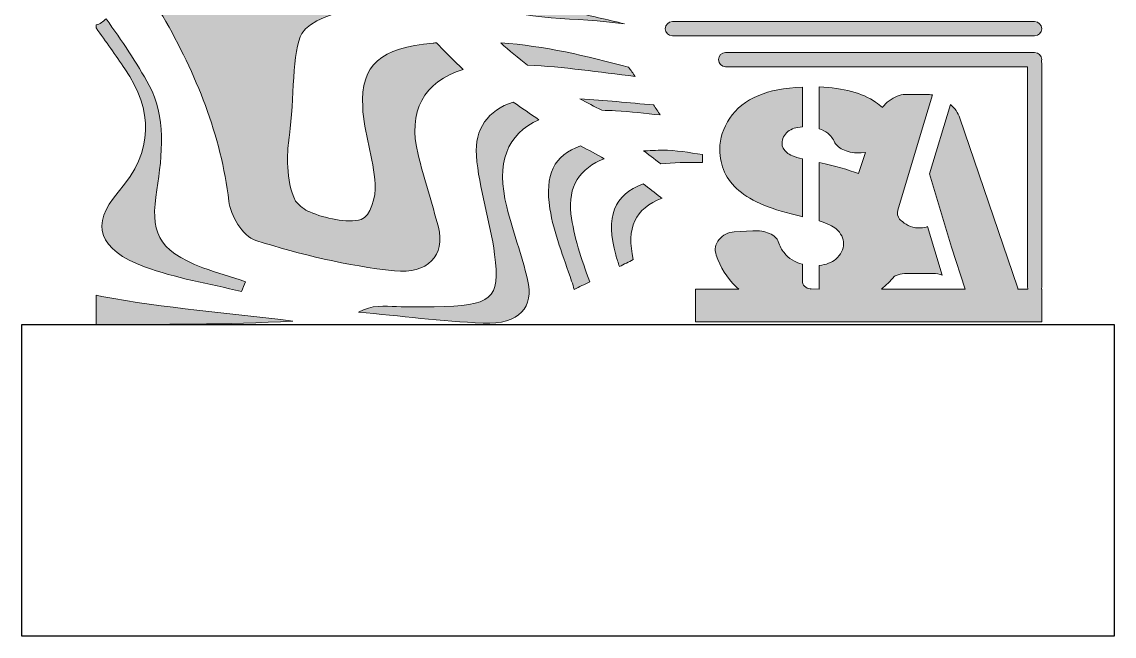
# Model space of a CAD drawing. Header units: inches. Extents: x 49 to 245, y -229 to -8.
# Drawn here: x 48.5 to 245, y -228.8 to -118.2 of the extents above; entities that cross this region are included whole.
import ezdxf

# ---------------------------------------------------------------- set-up
doc = ezdxf.new("R2010")
doc.units = ezdxf.units.IN
doc.header["$MEASUREMENT"] = 0
doc.layers.add('Layer 1', color=7, linetype='Continuous')
picture_1 = doc.add_image_def('image1.png', size_in_pixel=(2321, 662))

# ---------------------------------------------------------------- blocks, each defined once
blk = doc.blocks.new('block 2')
at = {"layer": 'Layer 1', "true_color": 0x434142}
h = blk.add_hatch(color=250, dxfattribs=at)
h.dxf.hatch_style = 2
edge = h.paths.add_edge_path()
edge.add_spline(control_points=[(147.29, -98.36), (147.29, -99.62), (150.31, -105), (151.08, -106.17), (151.93, -107.45), (152.78, -108.74), (153.63, -110.03), (153.63, -110.03), (169.68, -110.03), (169.68, -110.03), (167.74, -99.75), (163.87, -90.13), (156.81, -81.52), (154.46, -78.65), (151.95, -76.06), (149.3, -73.7), (146.53, -71.23), (143.62, -69.01), (140.57, -67.02), (136.81, -64.57), (132.84, -62.46), (128.72, -60.61), (126.49, -59.61), (124.22, -58.68), (121.91, -57.83), (120.04, -57.13), (118.14, -56.49), (116.22, -55.87), (114.68, -55.38), (114.06, -55.73), (113.87, -57.51), (113.55, -60.5), (113.41, -63.49), (113.39, -66.47), (113.39, -67.84), (113.41, -69.21), (113.47, -70.57), (113.57, -73.11), (113.77, -75.64), (114.06, -78.16), (114.27, -80.03), (114.54, -81.9), (114.85, -83.77), (115.1, -85.28), (115.38, -86.8), (115.69, -88.31), (117.09, -95), (119.27, -100.93), (122.14, -106.2), (122.51, -106.87), (122.89, -107.53), (123.28, -108.18), (123.47, -108.49), (123.66, -108.8), (123.85, -109.1), (124.05, -109.41), (124.23, -109.72), (124.43, -110.02), (124.43, -110.02), (124.43, -110.03), (124.43, -110.03), (124.43, -110.03), (124.43, -110.03), (124.43, -110.03), (126.45, -111.73), (128.3, -113.93), (130.89, -114.93), (139.07, -118.09), (148.26, -117.38), (156.95, -118.6), (153.82, -117.85), (150.69, -117.11), (147.53, -116.42), (143.97, -115.63), (142.02, -114.41), (143.34, -112.41), (143.69, -111.89), (146.26, -110.3), (146.79, -110.03), (146.79, -110.03), (146.79, -110.03), (146.79, -110.03), (146.79, -110.03), (146.79, -110.03), (146.79, -110.03), (140.68, -100.6), (134.54, -91.18), (128.4, -81.78), (127.52, -80.43), (126.65, -79.09), (125.77, -77.74), (125.59, -77.46), (125.4, -77.18), (125.23, -76.91), (124.63, -75.92), (124.31, -74.94), (125.59, -73.94), (127.18, -72.7), (128.73, -72.81), (130.17, -74.36), (130.52, -74.74), (130.83, -75.14), (131.13, -75.56), (132.13, -76.97), (132.88, -78.54), (133.82, -79.99), (134.04, -80.33), (134.27, -80.67), (134.5, -81.01), (137.76, -86.02), (141.09, -90.98), (144.39, -95.96), (145.07, -91.73), (145.2, -87.83), (145.02, -83.94), (144.9, -81.29), (146.42, -80.54), (148.4, -80.54), (150.51, -80.54), (150.36, -82.36), (150.37, -83.9), (150.38, -90.11), (147.27, -92.16), (147.29, -98.36)], knot_values=[0, 0, 0, 0, 1, 1, 1, 2, 2, 2, 3, 3, 3, 4, 4, 4, 5, 5, 5, 6, 6, 6, 7, 7, 7, 8, 8, 8, 9, 9, 9, 10, 10, 10, 11, 11, 11, 12, 12, 12, 13, 13, 13, 14, 14, 14, 15, 15, 15, 16, 16, 16, 17, 17, 17, 18, 18, 18, 19, 19, 19, 20, 20, 20, 21, 21, 21, 22, 22, 22, 23, 23, 23, 24, 24, 24, 25, 25, 25, 26, 26, 26, 27, 27, 27, 28, 28, 28, 29, 29, 29, 30, 30, 30, 31, 31, 31, 32, 32, 32, 33, 33, 33, 34, 34, 34, 35, 35, 35, 36, 36, 36, 37, 37, 37, 38, 38, 38, 39, 39, 39, 40, 40, 40, 41, 41, 41, 41], degree=3, periodic=1)
h = blk.add_hatch(color=250, dxfattribs=at)
h.dxf.hatch_style = 2
edge = h.paths.add_edge_path()
edge.add_spline(control_points=[(127.91, -126.81), (127.86, -126.78), (127.82, -126.75), (127.77, -126.72), (127.54, -126.43), (127.24, -126.14), (126.91, -125.83), (125.59, -124.61), (124.33, -123.34), (123.13, -122.02), (122.92, -122.04), (122.71, -122.05), (122.5, -122.06), (112.99, -122.94), (109.49, -125.9), (109.83, -133.53), (110.04, -138.19), (111.8, -142.8), (112.1, -147.46), (112.24, -149.64), (111.2, -153.33), (109.57, -153.78), (106.94, -154.5), (103.07, -153.58), (100.32, -152.45), (99.35, -152.05), (98.49, -151.34), (97.75, -150.51), (95.89, -146.7), (96.27, -141.63), (96.53, -139.57), (96.57, -139.29), (96.62, -139), (96.66, -138.7), (96.66, -138.66), (96.67, -138.64), (96.67, -138.64), (96.67, -138.64), (96.67, -138.64), (96.67, -138.64), (97.49, -132.38), (97.15, -123.32), (98.89, -120.33), (101.57, -115.7), (117.52, -114.87), (115.67, -111.75), (115.67, -111.75), (115.67, -111.75), (115.68, -111.75), (115.44, -111.33), (115.19, -110.91), (114.97, -110.48), (114.75, -110.06), (114.51, -109.7), (114.27, -109.35), (114.27, -109.35), (114.27, -109.35), (114.27, -109.35), (114.26, -109.34), (114.25, -109.32), (114.24, -109.31), (114.17, -109.21), (114.1, -109.12), (114.03, -109.03), (113.96, -108.94), (113.89, -108.84), (113.81, -108.75), (113.79, -108.72), (113.77, -108.7), (113.75, -108.68), (113.61, -108.51), (113.46, -108.36), (113.31, -108.22), (113.28, -108.19), (113.24, -108.16), (113.2, -108.12), (113.06, -108), (112.92, -107.88), (112.77, -107.77), (112.71, -107.73), (112.66, -107.69), (112.6, -107.66), (112.46, -107.56), (112.32, -107.47), (112.17, -107.39), (112.09, -107.34), (112, -107.31), (111.92, -107.27), (111.85, -107.23), (111.78, -107.21), (111.72, -107.17), (111.65, -107.14), (111.58, -107.11), (111.51, -107.08), (111.39, -107.03), (111.25, -106.99), (111.12, -106.95), (111.01, -106.92), (110.9, -106.88), (110.78, -106.85), (110.52, -106.78), (110.25, -106.72), (109.97, -106.68), (106.31, -106.14), (102.7, -105.88), (99.16, -105.88), (97.58, -105.88), (96.01, -105.95), (94.46, -106.06), (94.46, -106.06), (94.52, -106.05), (94.52, -106.05), (77.12, -107.21), (71.87, -112.22), (71.87, -112.22), (71.87, -112.22), (71.88, -112.21), (71.88, -112.21), (71.59, -112.37), (71.39, -112.55), (71.31, -112.75), (71.29, -112.76), (71.27, -112.77), (71.26, -112.77), (71.27, -112.79), (71.28, -112.81), (71.29, -112.82), (71.28, -112.87), (71.26, -112.91), (71.26, -112.95), (71.26, -113.02), (71.27, -113.09), (71.3, -113.16), (71.3, -113.16), (71.3, -113.15), (71.3, -113.15), (71.3, -113.15), (71.32, -113.19), (71.32, -113.19), (71.35, -113.24), (71.38, -113.29), (71.42, -113.34), (71.42, -113.34), (73.89, -117.22), (73.89, -117.22), (79.87, -127.67), (84.35, -138.59), (85.75, -150.48), (86.05, -153.03), (88.15, -156.81), (90.63, -157.59), (98.62, -160.09), (107.06, -162.14), (115.55, -163.04), (121.49, -163.68), (124.78, -160.25), (123.45, -155.17), (122.31, -150.8), (120.88, -146.47), (119.79, -142.09), (117.89, -134.42), (120.79, -128.91), (127.91, -126.81)], knot_values=[0, 0, 0, 0, 1, 1, 1, 2, 2, 2, 3, 3, 3, 4, 4, 4, 5, 5, 5, 6, 6, 6, 7, 7, 7, 8, 8, 8, 9, 9, 9, 10, 10, 10, 11, 11, 11, 12, 12, 12, 13, 13, 13, 14, 14, 14, 15, 15, 15, 16, 16, 16, 17, 17, 17, 18, 18, 18, 19, 19, 19, 20, 20, 20, 21, 21, 21, 22, 22, 22, 23, 23, 23, 24, 24, 24, 25, 25, 25, 26, 26, 26, 27, 27, 27, 28, 28, 28, 29, 29, 29, 30, 30, 30, 31, 31, 31, 32, 32, 32, 33, 33, 33, 34, 34, 34, 35, 35, 35, 36, 36, 36, 37, 37, 37, 38, 38, 38, 39, 39, 39, 40, 40, 40, 41, 41, 41, 42, 42, 42, 43, 43, 43, 44, 44, 44, 45, 45, 45, 46, 46, 46, 47, 47, 47, 48, 48, 48, 49, 49, 49, 50, 50, 50, 51, 51, 51, 52, 52, 52, 53, 53, 53, 54, 54, 54, 54], degree=3, periodic=1)
h = blk.add_hatch(color=250, dxfattribs=at)
h.dxf.hatch_style = 2
edge = h.paths.add_edge_path()
edge.add_spline(control_points=[(70.6, -162.31), (76.08, -164.36), (82.21, -165.33), (88.05, -166.78), (88.28, -166.18), (88.51, -165.59), (88.73, -164.99), (86.19, -164.16), (83.58, -163.42), (81.1, -162.48), (72.63, -159.24), (71.62, -155.91), (72.81, -148.45), (73.79, -142.27), (74.44, -135.09), (71.43, -129.68), (69.16, -125.59), (66.52, -121.61), (63.66, -117.71), (63.12, -118.19), (62.57, -118.66), (61.87, -118.78), (61.87, -118.78), (61.87, -119.33), (61.87, -119.33), (63.65, -121.77), (65.38, -124.24), (67.06, -126.72), (72.07, -134.09), (72.36, -141.45), (65.87, -148.86), (60.67, -154.8), (62.34, -159.23), (70.6, -162.31)], knot_values=[0, 0, 0, 0, 1, 1, 1, 2, 2, 2, 3, 3, 3, 4, 4, 4, 5, 5, 5, 6, 6, 6, 7, 7, 7, 8, 8, 8, 9, 9, 9, 10, 10, 10, 11, 11, 11, 11], degree=3, periodic=1)
h = blk.add_hatch(color=250, dxfattribs=at)
h.dxf.hatch_style = 2
edge = h.paths.add_edge_path()
edge.add_spline(control_points=[(230.72, -118.2), (230.72, -118.2), (165.55, -118.2), (165.55, -118.2), (164.85, -118.2), (164.28, -118.77), (164.28, -119.47), (164.28, -120.17), (164.85, -120.74), (165.55, -120.74), (165.55, -120.74), (230.72, -120.74), (230.72, -120.74), (231.42, -120.74), (231.99, -120.17), (231.99, -119.47), (231.99, -118.77), (231.42, -118.2), (230.72, -118.2)], knot_values=[0, 0, 0, 0, 1, 1, 1, 2, 2, 2, 3, 3, 3, 4, 4, 4, 5, 5, 5, 6, 6, 6, 6], degree=3, periodic=1)
h = blk.add_hatch(color=250, dxfattribs=at)
h.dxf.hatch_style = 2
edge = h.paths.add_edge_path()
edge.add_spline(control_points=[(134.66, -122.01), (136.21, -123.41), (137.82, -124.74), (139.51, -126.01), (145.97, -126.36), (152.4, -127.24), (158.84, -128.08), (158.47, -127.48), (158.08, -126.93), (157.66, -126.42), (150.15, -124.34), (142.54, -122.6), (134.66, -122.01)], knot_values=[0, 0, 0, 0, 1, 1, 1, 2, 2, 2, 3, 3, 3, 4, 4, 4, 4], degree=3, periodic=1)
h = blk.add_hatch(color=250, dxfattribs=at)
h.dxf.hatch_style = 2
edge = h.paths.add_edge_path()
edge.add_spline(control_points=[(230.72, -123.77), (230.72, -123.77), (175.12, -123.77), (175.12, -123.77), (174.42, -123.77), (173.84, -124.34), (173.84, -125.04), (173.84, -125.74), (174.42, -126.31), (175.12, -126.31), (175.12, -126.31), (229.45, -126.31), (229.45, -126.31), (229.45, -126.31), (229.45, -166.02), (229.45, -166.02), (229.45, -166.12), (229.49, -166.21), (229.51, -166.31), (229.51, -166.31), (227.71, -166.31), (227.71, -166.31), (227.68, -166.2), (227.67, -166.1), (227.63, -165.99), (227.63, -165.99), (217.29, -135.56), (217.29, -135.56), (216.95, -134.58), (216.37, -133.76), (215.56, -133.1), (215.56, -133.1), (211.8, -145.57), (211.8, -145.57), (211.8, -145.57), (215.77, -158.76), (215.77, -158.76), (215.77, -158.76), (218.24, -166.31), (218.24, -166.31), (218.24, -166.31), (203.15, -166.31), (203.15, -166.31), (204.02, -165.64), (204.79, -164.89), (205.45, -164.04), (205.69, -163.92), (205.94, -163.82), (206.19, -163.74), (206.67, -163.58), (207.16, -163.5), (207.66, -163.5), (207.66, -163.5), (212.44, -163.5), (212.44, -163.5), (213.03, -163.5), (213.58, -163.62), (214.1, -163.81), (214.1, -163.81), (211.46, -155.05), (211.46, -155.05), (211.1, -155.21), (210.69, -155.3), (210.23, -155.3), (210.23, -155.3), (209.98, -155.3), (209.98, -155.3), (209.94, -155.3), (209.9, -155.29), (209.85, -155.29), (209.83, -155.29), (209.81, -155.3), (209.78, -155.3), (208.42, -155.33), (207.29, -154.51), (206.76, -154.04), (206.64, -153.95), (206.53, -153.85), (206.43, -153.74), (206.43, -153.73), (206.42, -153.73), (206.42, -153.73), (206.42, -153.73), (206.43, -153.72), (206.43, -153.72), (206.08, -153.28), (205.94, -152.69), (206.11, -152.11), (206.11, -152.11), (210.21, -138.51), (210.21, -138.51), (210.21, -138.51), (212.34, -131.4), (212.34, -131.4), (212.13, -131.35), (211.94, -131.32), (211.78, -131.32), (211.78, -131.32), (207.45, -131.32), (207.45, -131.32), (206.47, -131.32), (205.5, -131.7), (204.54, -132.45), (204.07, -132.8), (203.69, -133.19), (203.37, -133.61), (203.35, -133.63), (203.34, -133.65), (203.32, -133.67), (202.95, -133.31), (202.55, -132.98), (202.12, -132.68), (199.72, -131.02), (196.33, -130.11), (191.96, -129.96), (191.96, -129.96), (191.96, -137.46), (191.96, -137.46), (192.56, -137.67), (193.08, -137.94), (193.5, -138.27), (194.02, -138.71), (194.46, -139.28), (194.8, -139.98), (195.07, -140.55), (195.63, -141.01), (196.5, -141.34), (197.4, -141.73), (198.4, -141.89), (199.51, -141.81), (199.51, -141.81), (200.29, -141.76), (200.29, -141.76), (200.29, -141.76), (199.02, -145.51), (199.02, -145.51), (197.17, -144.85), (194.82, -144.2), (191.96, -143.56), (191.96, -143.56), (191.96, -154.05), (191.96, -154.05), (193.43, -154.52), (194.45, -155), (195, -155.49), (195.9, -156.27), (196.34, -157.16), (196.34, -158.17), (196.34, -159.21), (195.88, -160.13), (194.96, -160.93), (194.22, -161.55), (193.22, -161.93), (191.96, -162.06), (191.96, -162.06), (191.96, -164.79), (191.96, -164.79), (191.96, -164.79), (191.96, -166.31), (191.96, -166.31), (191.96, -166.31), (190.49, -166.3), (190.49, -166.3), (190.47, -166.3), (190.46, -166.31), (190.44, -166.31), (190.43, -166.31), (190.41, -166.3), (190.4, -166.3), (190.4, -166.3), (190.32, -166.3), (190.32, -166.3), (190.32, -166.3), (190.32, -166.29), (190.32, -166.29), (189.55, -166.23), (188.93, -165.58), (188.93, -164.79), (188.93, -164.79), (188.93, -161.85), (188.93, -161.85), (187.59, -161.51), (186.48, -160.83), (185.63, -159.76), (185.21, -159.25), (184.86, -158.59), (184.6, -157.78), (184.39, -157.19), (183.86, -156.69), (183.02, -156.31), (182.15, -155.92), (181.16, -155.76), (180.05, -155.84), (180.05, -155.84), (176.69, -156.03), (176.69, -156.03), (175.56, -156.11), (174.65, -156.56), (173.97, -157.39), (173.25, -158.25), (173.08, -159.19), (173.45, -160.23), (174.16, -162.38), (175.34, -164.26), (176.97, -165.87), (177.13, -166.02), (177.32, -166.16), (177.49, -166.31), (177.49, -166.31), (169.71, -166.31), (169.71, -166.31), (169.71, -166.31), (169.71, -172.22), (169.71, -172.22), (169.71, -172.22), (231.99, -172.22), (231.99, -172.22), (231.99, -172.22), (231.99, -166.31), (231.99, -166.31), (231.99, -166.31), (231.94, -166.31), (231.94, -166.31), (231.96, -166.21), (231.99, -166.12), (231.99, -166.02), (231.99, -166.02), (231.99, -125.67), (231.99, -125.67), (231.99, -125.56), (231.96, -125.46), (231.93, -125.36), (231.96, -125.25), (231.99, -125.15), (231.99, -125.04), (231.99, -124.34), (231.42, -123.77), (230.72, -123.77)], knot_values=[0, 0, 0, 0, 1, 1, 1, 2, 2, 2, 3, 3, 3, 4, 4, 4, 5, 5, 5, 6, 6, 6, 7, 7, 7, 8, 8, 8, 9, 9, 9, 10, 10, 10, 11, 11, 11, 12, 12, 12, 13, 13, 13, 14, 14, 14, 15, 15, 15, 16, 16, 16, 17, 17, 17, 18, 18, 18, 19, 19, 19, 20, 20, 20, 21, 21, 21, 22, 22, 22, 23, 23, 23, 24, 24, 24, 25, 25, 25, 26, 26, 26, 27, 27, 27, 28, 28, 28, 29, 29, 29, 30, 30, 30, 31, 31, 31, 32, 32, 32, 33, 33, 33, 34, 34, 34, 35, 35, 35, 36, 36, 36, 37, 37, 37, 38, 38, 38, 39, 39, 39, 40, 40, 40, 41, 41, 41, 42, 42, 42, 43, 43, 43, 44, 44, 44, 45, 45, 45, 46, 46, 46, 47, 47, 47, 48, 48, 48, 49, 49, 49, 50, 50, 50, 51, 51, 51, 52, 52, 52, 53, 53, 53, 54, 54, 54, 55, 55, 55, 56, 56, 56, 57, 57, 57, 58, 58, 58, 59, 59, 59, 60, 60, 60, 61, 61, 61, 62, 62, 62, 63, 63, 63, 64, 64, 64, 65, 65, 65, 66, 66, 66, 67, 67, 67, 68, 68, 68, 69, 69, 69, 70, 70, 70, 71, 71, 71, 72, 72, 72, 73, 73, 73, 74, 74, 74, 75, 75, 75, 76, 76, 76, 77, 77, 77, 78, 78, 78, 79, 79, 79, 79], degree=3, periodic=1)
h = blk.add_hatch(color=250, dxfattribs=at)
h.dxf.hatch_style = 2
edge = h.paths.add_edge_path()
edge.add_spline(control_points=[(188.93, -137.14), (188.93, -137.14), (188.93, -129.99), (188.93, -129.99), (185.69, -130.12), (183.07, -130.61), (181.08, -131.47), (178.76, -132.46), (177.02, -133.83), (175.86, -135.59), (174.68, -137.35), (174.08, -139.22), (174.08, -141.19), (174.08, -144.19), (175.23, -146.67), (177.52, -148.61), (179.76, -150.53), (183.53, -152.08), (188.83, -153.27), (188.87, -153.28), (188.9, -153.29), (188.93, -153.3), (188.93, -153.3), (188.93, -142.88), (188.93, -142.88), (187.52, -142.54), (186.59, -142.17), (186.14, -141.77), (185.56, -141.28), (185.27, -140.72), (185.27, -140.1), (185.27, -139.27), (185.63, -138.56), (186.34, -137.96), (186.95, -137.48), (187.82, -137.21), (188.93, -137.14)], knot_values=[0, 0, 0, 0, 1, 1, 1, 2, 2, 2, 3, 3, 3, 4, 4, 4, 5, 5, 5, 6, 6, 6, 7, 7, 7, 8, 8, 8, 9, 9, 9, 10, 10, 10, 11, 11, 11, 12, 12, 12, 12], degree=3, periodic=1)
h = blk.add_hatch(color=250, dxfattribs=at)
h.dxf.hatch_style = 2
edge = h.paths.add_edge_path()
edge.add_spline(control_points=[(141.54, -135.87), (140, -134.8), (138.46, -133.73), (136.91, -132.68), (132.37, -134.14), (129.94, -137.56), (130.29, -142.28), (130.73, -148.24), (132.79, -154.12), (133.57, -160.08), (134.62, -168.2), (133.11, -169.33), (122.71, -169.52), (120.45, -169.56), (118.19, -169.56), (115.94, -169.47), (113.73, -169.37), (111.53, -169.13), (109.06, -170.46), (116.54, -171.15), (124, -172.11), (131.5, -172.44), (138.11, -172.73), (140.67, -169.55), (139.5, -164.62), (138.46, -160.24), (136.84, -155.94), (135.75, -151.55), (133.78, -143.63), (135.76, -138.39), (141.54, -135.87)], knot_values=[0, 0, 0, 0, 1, 1, 1, 2, 2, 2, 3, 3, 3, 4, 4, 4, 5, 5, 5, 6, 6, 6, 7, 7, 7, 8, 8, 8, 9, 9, 9, 10, 10, 10, 10], degree=3, periodic=1)
h = blk.add_hatch(color=250, dxfattribs=at)
h.dxf.hatch_style = 2
edge = h.paths.add_edge_path()
edge.add_spline(control_points=[(155.34, -134.25), (158.02, -134.42), (160.69, -134.71), (163.36, -134.99), (162.97, -134.39), (162.57, -133.8), (162.17, -133.2), (157.76, -132.8), (153.34, -132.34), (148.92, -132.08), (150.21, -132.79), (151.52, -133.48), (152.85, -134.15), (153.66, -134.16), (154.48, -134.19), (155.34, -134.25)], knot_values=[0, 0, 0, 0, 1, 1, 1, 2, 2, 2, 3, 3, 3, 4, 4, 4, 5, 5, 5, 5], degree=3, periodic=1)
h = blk.add_hatch(color=250, dxfattribs=at)
h.dxf.hatch_style = 2
edge = h.paths.add_edge_path()
edge.add_spline(control_points=[(153.3, -142.86), (151.9, -142.06), (150.48, -141.3), (149.03, -140.57), (144.21, -142.17), (142.57, -145.8), (143.52, -151.86), (144.2, -156.27), (145.98, -160.57), (147.42, -164.88), (147.6, -165.42), (147.75, -165.92), (147.89, -166.41), (148.81, -165.94), (149.73, -165.47), (150.67, -165), (149.2, -160.96), (147.8, -156.9), (147.3, -152.78), (146.71, -147.94), (148.92, -144.53), (153.3, -142.86)], knot_values=[0, 0, 0, 0, 1, 1, 1, 2, 2, 2, 3, 3, 3, 4, 4, 4, 5, 5, 5, 6, 6, 6, 7, 7, 7, 7], degree=3, periodic=1)
h = blk.add_hatch(color=250, dxfattribs=at)
h.dxf.hatch_style = 2
edge = h.paths.add_edge_path()
edge.add_spline(control_points=[(170.97, -143.54), (170.97, -143.54), (170.97, -142.12), (170.97, -142.12), (168.56, -141.74), (166.15, -141.35), (163.74, -141.33), (162.92, -141.32), (161.1, -141.44), (160.35, -141.47), (161, -141.88), (162.31, -142.94), (163.48, -143.8), (165.64, -143.56), (168.12, -143.47), (170.94, -143.54), (170.95, -143.54), (170.96, -143.54), (170.97, -143.54)], knot_values=[0, 0, 0, 0, 1, 1, 1, 2, 2, 2, 3, 3, 3, 4, 4, 4, 5, 5, 5, 6, 6, 6, 6], degree=3, periodic=1)
h = blk.add_hatch(color=250, dxfattribs=at)
h.dxf.hatch_style = 2
edge = h.paths.add_edge_path()
edge.add_spline(control_points=[(160.31, -147.41), (155.01, -149.27), (153.47, -153.39), (155.36, -160.18), (155.56, -160.89), (155.8, -161.58), (156.03, -162.28), (156.86, -161.86), (157.68, -161.44), (158.52, -161.01), (157.2, -155.38), (158.83, -151.81), (163.71, -149.97), (163.6, -149.91), (163.5, -149.85), (163.4, -149.79), (162.39, -148.96), (161.35, -148.18), (160.31, -147.41)], knot_values=[0, 0, 0, 0, 1, 1, 1, 2, 2, 2, 3, 3, 3, 4, 4, 4, 5, 5, 5, 6, 6, 6, 6], degree=3, periodic=1)
h = blk.add_hatch(color=250, dxfattribs=at)
h.dxf.hatch_style = 2
edge = h.paths.add_edge_path()
edge.add_spline(control_points=[(61.87, -167.39), (61.87, -167.39), (61.87, -172.76), (61.87, -172.76), (73.65, -172.64), (85.43, -172.73), (97.28, -172.08), (85.81, -170.65), (74.18, -169.77), (62.92, -167.64), (62.55, -167.57), (62.22, -167.47), (61.87, -167.39)], knot_values=[0, 0, 0, 0, 1, 1, 1, 2, 2, 2, 3, 3, 3, 4, 4, 4, 4], degree=3, periodic=1)
at = {"layer": 'Layer 1', "lineweight": 0}
for points, knots in [([(147.29, -98.36), (147.29, -99.62), (150.31, -105), (151.08, -106.17), (151.93, -107.45), (152.78, -108.74), (153.63, -110.03), (153.63, -110.03), (169.68, -110.03), (169.68, -110.03), (167.74, -99.75), (163.87, -90.13), (156.81, -81.52), (154.46, -78.65), (151.95, -76.06), (149.3, -73.7), (146.53, -71.23), (143.62, -69.01), (140.57, -67.02), (136.81, -64.57), (132.84, -62.46), (128.72, -60.61), (126.49, -59.61), (124.22, -58.68), (121.91, -57.83), (120.04, -57.13), (118.14, -56.49), (116.22, -55.87), (114.68, -55.38), (114.06, -55.73), (113.87, -57.51), (113.55, -60.5), (113.41, -63.49), (113.39, -66.47), (113.39, -67.84), (113.41, -69.21), (113.47, -70.57), (113.57, -73.11), (113.77, -75.64), (114.06, -78.16), (114.27, -80.03), (114.54, -81.9), (114.85, -83.77), (115.1, -85.28), (115.38, -86.8), (115.69, -88.31), (117.09, -95), (119.27, -100.93), (122.14, -106.2), (122.51, -106.87), (122.89, -107.53), (123.28, -108.18), (123.47, -108.49), (123.66, -108.8), (123.85, -109.1), (124.05, -109.41), (124.23, -109.72), (124.43, -110.02), (124.43, -110.02), (124.43, -110.03), (124.43, -110.03), (124.43, -110.03), (124.43, -110.03), (124.43, -110.03), (126.45, -111.73), (128.3, -113.93), (130.89, -114.93), (139.07, -118.09), (148.26, -117.38), (156.95, -118.6), (153.82, -117.85), (150.69, -117.11), (147.53, -116.42), (143.97, -115.63), (142.02, -114.41), (143.34, -112.41), (143.69, -111.89), (146.26, -110.3), (146.79, -110.03), (146.79, -110.03), (146.79, -110.03), (146.79, -110.03), (146.79, -110.03), (146.79, -110.03), (146.79, -110.03), (140.68, -100.6), (134.54, -91.18), (128.4, -81.78), (127.52, -80.43), (126.65, -79.09), (125.77, -77.74), (125.59, -77.46), (125.4, -77.18), (125.23, -76.91), (124.63, -75.92), (124.31, -74.94), (125.59, -73.94), (127.18, -72.7), (128.73, -72.81), (130.17, -74.36), (130.52, -74.74), (130.83, -75.14), (131.13, -75.56), (132.13, -76.97), (132.88, -78.54), (133.82, -79.99), (134.04, -80.33), (134.27, -80.67), (134.5, -81.01), (137.76, -86.02), (141.09, -90.98), (144.39, -95.96), (145.07, -91.73), (145.2, -87.83), (145.02, -83.94), (144.9, -81.29), (146.42, -80.54), (148.4, -80.54), (150.51, -80.54), (150.36, -82.36), (150.37, -83.9), (150.38, -90.11), (147.27, -92.16), (147.29, -98.36)], [0, 0, 0, 0, 1, 1, 1, 2, 2, 2, 3, 3, 3, 4, 4, 4, 5, 5, 5, 6, 6, 6, 7, 7, 7, 8, 8, 8, 9, 9, 9, 10, 10, 10, 11, 11, 11, 12, 12, 12, 13, 13, 13, 14, 14, 14, 15, 15, 15, 16, 16, 16, 17, 17, 17, 18, 18, 18, 19, 19, 19, 20, 20, 20, 21, 21, 21, 22, 22, 22, 23, 23, 23, 24, 24, 24, 25, 25, 25, 26, 26, 26, 27, 27, 27, 28, 28, 28, 29, 29, 29, 30, 30, 30, 31, 31, 31, 32, 32, 32, 33, 33, 33, 34, 34, 34, 35, 35, 35, 36, 36, 36, 37, 37, 37, 38, 38, 38, 39, 39, 39, 40, 40, 40, 41, 41, 41, 41]), ([(127.91, -126.81), (127.86, -126.78), (127.82, -126.75), (127.77, -126.72), (127.54, -126.43), (127.24, -126.14), (126.91, -125.83), (125.59, -124.61), (124.33, -123.34), (123.13, -122.02), (122.92, -122.04), (122.71, -122.05), (122.5, -122.06), (112.99, -122.94), (109.49, -125.9), (109.83, -133.53), (110.04, -138.19), (111.8, -142.8), (112.1, -147.46), (112.24, -149.64), (111.2, -153.33), (109.57, -153.78), (106.94, -154.5), (103.07, -153.58), (100.32, -152.45), (99.35, -152.05), (98.49, -151.34), (97.75, -150.51), (95.89, -146.7), (96.27, -141.63), (96.53, -139.57), (96.57, -139.29), (96.62, -139), (96.66, -138.7), (96.66, -138.66), (96.67, -138.64), (96.67, -138.64), (96.67, -138.64), (96.67, -138.64), (96.67, -138.64), (97.49, -132.38), (97.15, -123.32), (98.89, -120.33), (101.57, -115.7), (117.52, -114.87), (115.67, -111.75), (115.67, -111.75), (115.67, -111.75), (115.68, -111.75), (115.44, -111.33), (115.19, -110.91), (114.97, -110.48), (114.75, -110.06), (114.51, -109.7), (114.27, -109.35), (114.27, -109.35), (114.27, -109.35), (114.27, -109.35), (114.26, -109.34), (114.25, -109.32), (114.24, -109.31), (114.17, -109.21), (114.1, -109.12), (114.03, -109.03), (113.96, -108.94), (113.89, -108.84), (113.81, -108.75), (113.79, -108.72), (113.77, -108.7), (113.75, -108.68), (113.61, -108.51), (113.46, -108.36), (113.31, -108.22), (113.28, -108.19), (113.24, -108.16), (113.2, -108.12), (113.06, -108), (112.92, -107.88), (112.77, -107.77), (112.71, -107.73), (112.66, -107.69), (112.6, -107.66), (112.46, -107.56), (112.32, -107.47), (112.17, -107.39), (112.09, -107.34), (112, -107.31), (111.92, -107.27), (111.85, -107.23), (111.78, -107.21), (111.72, -107.17), (111.65, -107.14), (111.58, -107.11), (111.51, -107.08), (111.39, -107.03), (111.25, -106.99), (111.12, -106.95), (111.01, -106.92), (110.9, -106.88), (110.78, -106.85), (110.52, -106.78), (110.25, -106.72), (109.97, -106.68), (106.31, -106.14), (102.7, -105.88), (99.16, -105.88), (97.58, -105.88), (96.01, -105.95), (94.46, -106.06), (94.46, -106.06), (94.52, -106.05), (94.52, -106.05), (77.12, -107.21), (71.87, -112.22), (71.87, -112.22), (71.87, -112.22), (71.88, -112.21), (71.88, -112.21), (71.59, -112.37), (71.39, -112.55), (71.31, -112.75), (71.29, -112.76), (71.27, -112.77), (71.26, -112.77), (71.27, -112.79), (71.28, -112.81), (71.29, -112.82), (71.28, -112.87), (71.26, -112.91), (71.26, -112.95), (71.26, -113.02), (71.27, -113.09), (71.3, -113.16), (71.3, -113.16), (71.3, -113.15), (71.3, -113.15), (71.3, -113.15), (71.32, -113.19), (71.32, -113.19), (71.35, -113.24), (71.38, -113.29), (71.42, -113.34), (71.42, -113.34), (73.89, -117.22), (73.89, -117.22), (79.87, -127.67), (84.35, -138.59), (85.75, -150.48), (86.05, -153.03), (88.15, -156.81), (90.63, -157.59), (98.62, -160.09), (107.06, -162.14), (115.55, -163.04), (121.49, -163.68), (124.78, -160.25), (123.45, -155.17), (122.31, -150.8), (120.88, -146.47), (119.79, -142.09), (117.89, -134.42), (120.79, -128.91), (127.91, -126.81)], [0, 0, 0, 0, 1, 1, 1, 2, 2, 2, 3, 3, 3, 4, 4, 4, 5, 5, 5, 6, 6, 6, 7, 7, 7, 8, 8, 8, 9, 9, 9, 10, 10, 10, 11, 11, 11, 12, 12, 12, 13, 13, 13, 14, 14, 14, 15, 15, 15, 16, 16, 16, 17, 17, 17, 18, 18, 18, 19, 19, 19, 20, 20, 20, 21, 21, 21, 22, 22, 22, 23, 23, 23, 24, 24, 24, 25, 25, 25, 26, 26, 26, 27, 27, 27, 28, 28, 28, 29, 29, 29, 30, 30, 30, 31, 31, 31, 32, 32, 32, 33, 33, 33, 34, 34, 34, 35, 35, 35, 36, 36, 36, 37, 37, 37, 38, 38, 38, 39, 39, 39, 40, 40, 40, 41, 41, 41, 42, 42, 42, 43, 43, 43, 44, 44, 44, 45, 45, 45, 46, 46, 46, 47, 47, 47, 48, 48, 48, 49, 49, 49, 50, 50, 50, 51, 51, 51, 52, 52, 52, 53, 53, 53, 54, 54, 54, 54]), ([(70.6, -162.31), (76.08, -164.36), (82.21, -165.33), (88.05, -166.78), (88.28, -166.18), (88.51, -165.59), (88.73, -164.99), (86.19, -164.16), (83.58, -163.42), (81.1, -162.48), (72.63, -159.24), (71.62, -155.91), (72.81, -148.45), (73.79, -142.27), (74.44, -135.09), (71.43, -129.68), (69.16, -125.59), (66.52, -121.61), (63.66, -117.71), (63.12, -118.19), (62.57, -118.66), (61.87, -118.78), (61.87, -118.78), (61.87, -119.33), (61.87, -119.33), (63.65, -121.77), (65.38, -124.24), (67.06, -126.72), (72.07, -134.09), (72.36, -141.45), (65.87, -148.86), (60.67, -154.8), (62.34, -159.23), (70.6, -162.31)], [0, 0, 0, 0, 1, 1, 1, 2, 2, 2, 3, 3, 3, 4, 4, 4, 5, 5, 5, 6, 6, 6, 7, 7, 7, 8, 8, 8, 9, 9, 9, 10, 10, 10, 11, 11, 11, 11]), ([(230.72, -118.2), (230.72, -118.2), (165.55, -118.2), (165.55, -118.2), (164.85, -118.2), (164.28, -118.77), (164.28, -119.47), (164.28, -120.17), (164.85, -120.74), (165.55, -120.74), (165.55, -120.74), (230.72, -120.74), (230.72, -120.74), (231.42, -120.74), (231.99, -120.17), (231.99, -119.47), (231.99, -118.77), (231.42, -118.2), (230.72, -118.2)], [0, 0, 0, 0, 1, 1, 1, 2, 2, 2, 3, 3, 3, 4, 4, 4, 5, 5, 5, 6, 6, 6, 6]), ([(134.66, -122.01), (136.21, -123.41), (137.82, -124.74), (139.51, -126.01), (145.97, -126.36), (152.4, -127.24), (158.84, -128.08), (158.47, -127.48), (158.08, -126.93), (157.66, -126.42), (150.15, -124.34), (142.54, -122.6), (134.66, -122.01)], [0, 0, 0, 0, 1, 1, 1, 2, 2, 2, 3, 3, 3, 4, 4, 4, 4]), ([(230.72, -123.77), (230.72, -123.77), (175.12, -123.77), (175.12, -123.77), (174.42, -123.77), (173.84, -124.34), (173.84, -125.04), (173.84, -125.74), (174.42, -126.31), (175.12, -126.31), (175.12, -126.31), (229.45, -126.31), (229.45, -126.31), (229.45, -126.31), (229.45, -166.02), (229.45, -166.02), (229.45, -166.12), (229.49, -166.21), (229.51, -166.31), (229.51, -166.31), (227.71, -166.31), (227.71, -166.31), (227.68, -166.2), (227.67, -166.1), (227.63, -165.99), (227.63, -165.99), (217.29, -135.56), (217.29, -135.56), (216.95, -134.58), (216.37, -133.76), (215.56, -133.1), (215.56, -133.1), (211.8, -145.57), (211.8, -145.57), (211.8, -145.57), (215.77, -158.76), (215.77, -158.76), (215.77, -158.76), (218.24, -166.31), (218.24, -166.31), (218.24, -166.31), (203.15, -166.31), (203.15, -166.31), (204.02, -165.64), (204.79, -164.89), (205.45, -164.04), (205.69, -163.92), (205.94, -163.82), (206.19, -163.74), (206.67, -163.58), (207.16, -163.5), (207.66, -163.5), (207.66, -163.5), (212.44, -163.5), (212.44, -163.5), (213.03, -163.5), (213.58, -163.62), (214.1, -163.81), (214.1, -163.81), (211.46, -155.05), (211.46, -155.05), (211.1, -155.21), (210.69, -155.3), (210.23, -155.3), (210.23, -155.3), (209.98, -155.3), (209.98, -155.3), (209.94, -155.3), (209.9, -155.29), (209.85, -155.29), (209.83, -155.29), (209.81, -155.3), (209.78, -155.3), (208.42, -155.33), (207.29, -154.51), (206.76, -154.04), (206.64, -153.95), (206.53, -153.85), (206.43, -153.74), (206.43, -153.73), (206.42, -153.73), (206.42, -153.73), (206.42, -153.73), (206.43, -153.72), (206.43, -153.72), (206.08, -153.28), (205.94, -152.69), (206.11, -152.11), (206.11, -152.11), (210.21, -138.51), (210.21, -138.51), (210.21, -138.51), (212.34, -131.4), (212.34, -131.4), (212.13, -131.35), (211.94, -131.32), (211.78, -131.32), (211.78, -131.32), (207.45, -131.32), (207.45, -131.32), (206.47, -131.32), (205.5, -131.7), (204.54, -132.45), (204.07, -132.8), (203.69, -133.19), (203.37, -133.61), (203.35, -133.63), (203.34, -133.65), (203.32, -133.67), (202.95, -133.31), (202.55, -132.98), (202.12, -132.68), (199.72, -131.02), (196.33, -130.11), (191.96, -129.96), (191.96, -129.96), (191.96, -137.46), (191.96, -137.46), (192.56, -137.67), (193.08, -137.94), (193.5, -138.27), (194.02, -138.71), (194.46, -139.28), (194.8, -139.98), (195.07, -140.55), (195.63, -141.01), (196.5, -141.34), (197.4, -141.73), (198.4, -141.89), (199.51, -141.81), (199.51, -141.81), (200.29, -141.76), (200.29, -141.76), (200.29, -141.76), (199.02, -145.51), (199.02, -145.51), (197.17, -144.85), (194.82, -144.2), (191.96, -143.56), (191.96, -143.56), (191.96, -154.05), (191.96, -154.05), (193.43, -154.52), (194.45, -155), (195, -155.49), (195.9, -156.27), (196.34, -157.16), (196.34, -158.17), (196.34, -159.21), (195.88, -160.13), (194.96, -160.93), (194.22, -161.55), (193.22, -161.93), (191.96, -162.06), (191.96, -162.06), (191.96, -164.79), (191.96, -164.79), (191.96, -164.79), (191.96, -166.31), (191.96, -166.31), (191.96, -166.31), (190.49, -166.3), (190.49, -166.3), (190.47, -166.3), (190.46, -166.31), (190.44, -166.31), (190.43, -166.31), (190.41, -166.3), (190.4, -166.3), (190.4, -166.3), (190.32, -166.3), (190.32, -166.3), (190.32, -166.3), (190.32, -166.29), (190.32, -166.29), (189.55, -166.23), (188.93, -165.58), (188.93, -164.79), (188.93, -164.79), (188.93, -161.85), (188.93, -161.85), (187.59, -161.51), (186.48, -160.83), (185.63, -159.76), (185.21, -159.25), (184.86, -158.59), (184.6, -157.78), (184.39, -157.19), (183.86, -156.69), (183.02, -156.31), (182.15, -155.92), (181.16, -155.76), (180.05, -155.84), (180.05, -155.84), (176.69, -156.03), (176.69, -156.03), (175.56, -156.11), (174.65, -156.56), (173.97, -157.39), (173.25, -158.25), (173.08, -159.19), (173.45, -160.23), (174.16, -162.38), (175.34, -164.26), (176.97, -165.87), (177.13, -166.02), (177.32, -166.16), (177.49, -166.31), (177.49, -166.31), (169.71, -166.31), (169.71, -166.31), (169.71, -166.31), (169.71, -172.22), (169.71, -172.22), (169.71, -172.22), (231.99, -172.22), (231.99, -172.22), (231.99, -172.22), (231.99, -166.31), (231.99, -166.31), (231.99, -166.31), (231.94, -166.31), (231.94, -166.31), (231.96, -166.21), (231.99, -166.12), (231.99, -166.02), (231.99, -166.02), (231.99, -125.67), (231.99, -125.67), (231.99, -125.56), (231.96, -125.46), (231.93, -125.36), (231.96, -125.25), (231.99, -125.15), (231.99, -125.04), (231.99, -124.34), (231.42, -123.77), (230.72, -123.77)], [0, 0, 0, 0, 1, 1, 1, 2, 2, 2, 3, 3, 3, 4, 4, 4, 5, 5, 5, 6, 6, 6, 7, 7, 7, 8, 8, 8, 9, 9, 9, 10, 10, 10, 11, 11, 11, 12, 12, 12, 13, 13, 13, 14, 14, 14, 15, 15, 15, 16, 16, 16, 17, 17, 17, 18, 18, 18, 19, 19, 19, 20, 20, 20, 21, 21, 21, 22, 22, 22, 23, 23, 23, 24, 24, 24, 25, 25, 25, 26, 26, 26, 27, 27, 27, 28, 28, 28, 29, 29, 29, 30, 30, 30, 31, 31, 31, 32, 32, 32, 33, 33, 33, 34, 34, 34, 35, 35, 35, 36, 36, 36, 37, 37, 37, 38, 38, 38, 39, 39, 39, 40, 40, 40, 41, 41, 41, 42, 42, 42, 43, 43, 43, 44, 44, 44, 45, 45, 45, 46, 46, 46, 47, 47, 47, 48, 48, 48, 49, 49, 49, 50, 50, 50, 51, 51, 51, 52, 52, 52, 53, 53, 53, 54, 54, 54, 55, 55, 55, 56, 56, 56, 57, 57, 57, 58, 58, 58, 59, 59, 59, 60, 60, 60, 61, 61, 61, 62, 62, 62, 63, 63, 63, 64, 64, 64, 65, 65, 65, 66, 66, 66, 67, 67, 67, 68, 68, 68, 69, 69, 69, 70, 70, 70, 71, 71, 71, 72, 72, 72, 73, 73, 73, 74, 74, 74, 75, 75, 75, 76, 76, 76, 77, 77, 77, 78, 78, 78, 79, 79, 79, 79]), ([(188.93, -137.14), (188.93, -137.14), (188.93, -129.99), (188.93, -129.99), (185.69, -130.12), (183.07, -130.61), (181.08, -131.47), (178.76, -132.46), (177.02, -133.83), (175.86, -135.59), (174.68, -137.35), (174.08, -139.22), (174.08, -141.19), (174.08, -144.19), (175.23, -146.67), (177.52, -148.61), (179.76, -150.53), (183.53, -152.08), (188.83, -153.27), (188.87, -153.28), (188.9, -153.29), (188.93, -153.3), (188.93, -153.3), (188.93, -142.88), (188.93, -142.88), (187.52, -142.54), (186.59, -142.17), (186.14, -141.77), (185.56, -141.28), (185.27, -140.72), (185.27, -140.1), (185.27, -139.27), (185.63, -138.56), (186.34, -137.96), (186.95, -137.48), (187.82, -137.21), (188.93, -137.14)], [0, 0, 0, 0, 1, 1, 1, 2, 2, 2, 3, 3, 3, 4, 4, 4, 5, 5, 5, 6, 6, 6, 7, 7, 7, 8, 8, 8, 9, 9, 9, 10, 10, 10, 11, 11, 11, 12, 12, 12, 12]), ([(141.54, -135.87), (140, -134.8), (138.46, -133.73), (136.91, -132.68), (132.37, -134.14), (129.94, -137.56), (130.29, -142.28), (130.73, -148.24), (132.79, -154.12), (133.57, -160.08), (134.62, -168.2), (133.11, -169.33), (122.71, -169.52), (120.45, -169.56), (118.19, -169.56), (115.94, -169.47), (113.73, -169.37), (111.53, -169.13), (109.06, -170.46), (116.54, -171.15), (124, -172.11), (131.5, -172.44), (138.11, -172.73), (140.67, -169.55), (139.5, -164.62), (138.46, -160.24), (136.84, -155.94), (135.75, -151.55), (133.78, -143.63), (135.76, -138.39), (141.54, -135.87)], [0, 0, 0, 0, 1, 1, 1, 2, 2, 2, 3, 3, 3, 4, 4, 4, 5, 5, 5, 6, 6, 6, 7, 7, 7, 8, 8, 8, 9, 9, 9, 10, 10, 10, 10]), ([(155.34, -134.25), (158.02, -134.42), (160.69, -134.71), (163.36, -134.99), (162.97, -134.39), (162.57, -133.8), (162.17, -133.2), (157.76, -132.8), (153.34, -132.34), (148.92, -132.08), (150.21, -132.79), (151.52, -133.48), (152.85, -134.15), (153.66, -134.16), (154.48, -134.19), (155.34, -134.25)], [0, 0, 0, 0, 1, 1, 1, 2, 2, 2, 3, 3, 3, 4, 4, 4, 5, 5, 5, 5]), ([(153.3, -142.86), (151.9, -142.06), (150.48, -141.3), (149.03, -140.57), (144.21, -142.17), (142.57, -145.8), (143.52, -151.86), (144.2, -156.27), (145.98, -160.57), (147.42, -164.88), (147.6, -165.42), (147.75, -165.92), (147.89, -166.41), (148.81, -165.94), (149.73, -165.47), (150.67, -165), (149.2, -160.96), (147.8, -156.9), (147.3, -152.78), (146.71, -147.94), (148.92, -144.53), (153.3, -142.86)], [0, 0, 0, 0, 1, 1, 1, 2, 2, 2, 3, 3, 3, 4, 4, 4, 5, 5, 5, 6, 6, 6, 7, 7, 7, 7]), ([(170.97, -143.54), (170.97, -143.54), (170.97, -142.12), (170.97, -142.12), (168.56, -141.74), (166.15, -141.35), (163.74, -141.33), (162.92, -141.32), (161.1, -141.44), (160.35, -141.47), (161, -141.88), (162.31, -142.94), (163.48, -143.8), (165.64, -143.56), (168.12, -143.47), (170.94, -143.54), (170.95, -143.54), (170.96, -143.54), (170.97, -143.54)], [0, 0, 0, 0, 1, 1, 1, 2, 2, 2, 3, 3, 3, 4, 4, 4, 5, 5, 5, 6, 6, 6, 6]), ([(160.31, -147.41), (155.01, -149.27), (153.47, -153.39), (155.36, -160.18), (155.56, -160.89), (155.8, -161.58), (156.03, -162.28), (156.86, -161.86), (157.68, -161.44), (158.52, -161.01), (157.2, -155.38), (158.83, -151.81), (163.71, -149.97), (163.6, -149.91), (163.5, -149.85), (163.4, -149.79), (162.39, -148.96), (161.35, -148.18), (160.31, -147.41)], [0, 0, 0, 0, 1, 1, 1, 2, 2, 2, 3, 3, 3, 4, 4, 4, 5, 5, 5, 6, 6, 6, 6]), ([(61.87, -167.39), (61.87, -167.39), (61.87, -172.76), (61.87, -172.76), (73.65, -172.64), (85.43, -172.73), (97.28, -172.08), (85.81, -170.65), (74.18, -169.77), (62.92, -167.64), (62.55, -167.57), (62.22, -167.47), (61.87, -167.39)], [0, 0, 0, 0, 1, 1, 1, 2, 2, 2, 3, 3, 3, 4, 4, 4, 4])]:
    blk.add_open_spline(points, degree=3, knots=knots, dxfattribs=at)
blk = doc.blocks.new('block 3')
at = {"layer": 'Layer 1'}
image = blk.add_image(picture_1, insert=(48.51, -228.77), size_in_units=(196.51, 56.05), dxfattribs=at)

msp = doc.modelspace()

# ---------------------------------------------------------------- block references
at = {"layer": 'Layer 1'}
for name in ['block 2', 'block 3']:
    msp.add_blockref(name, (0, 0), dxfattribs=at)

doc.saveas('drawing.dxf')
